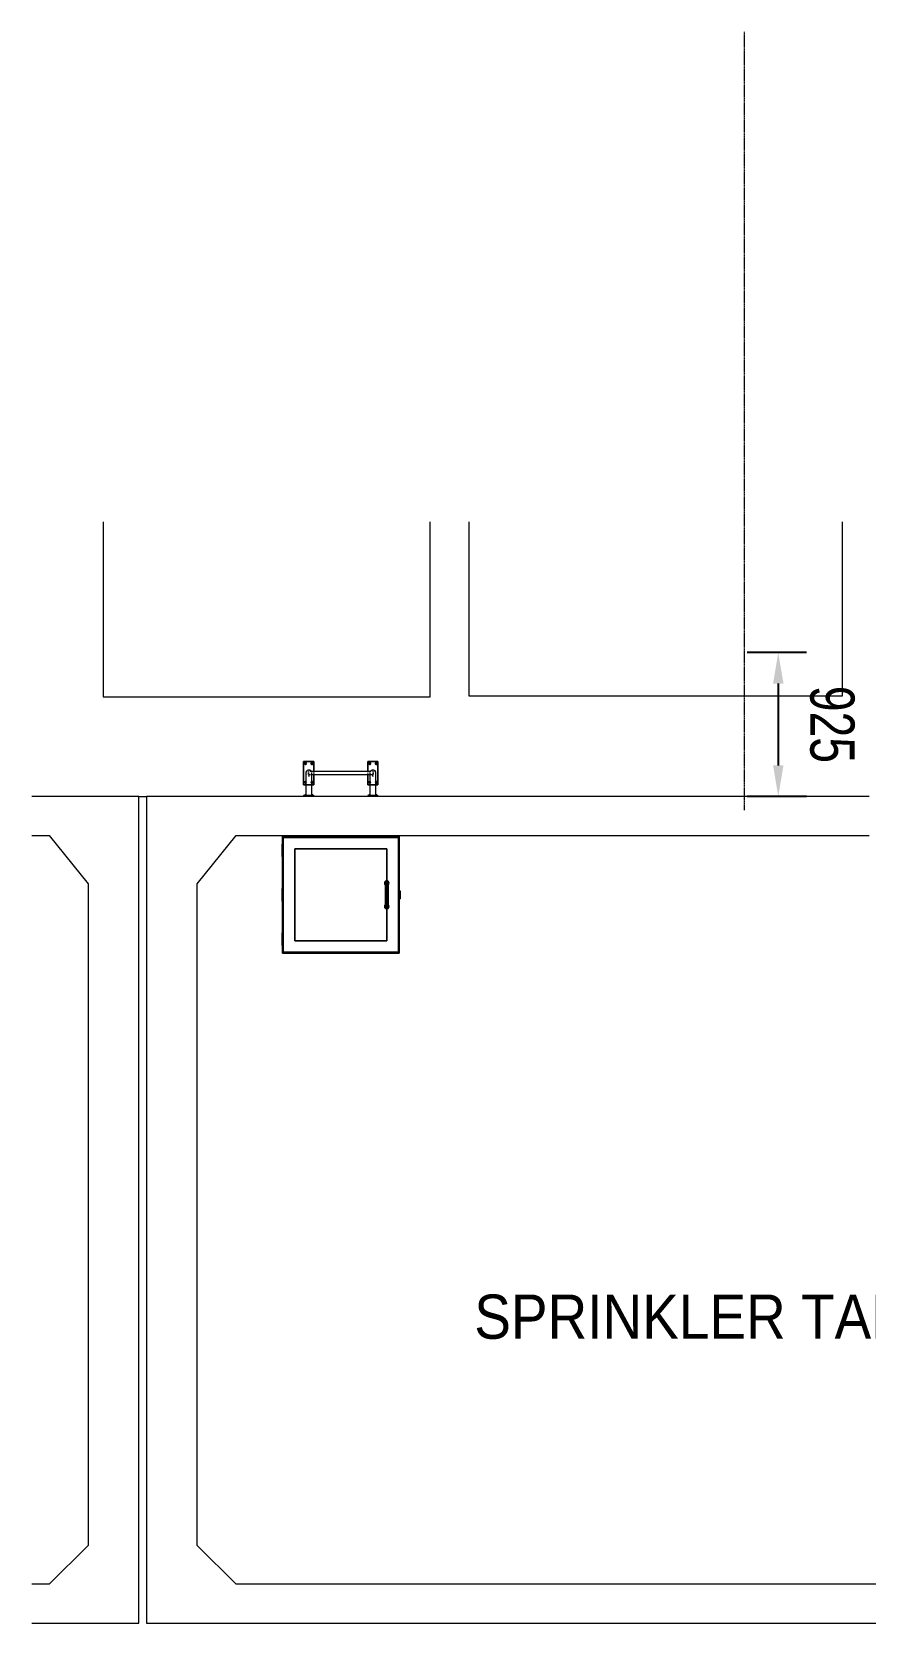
# Model space of a CAD drawing. Header units: millimetres. Extents: x 10569 to 232243, y -25347 to 80743.
# Drawn here: x 166115 to 171466, y 16147 to 26368 of the extents above; entities that cross this region are included whole.
import ezdxf

# ---------------------------------------------------------------- set-up
doc = ezdxf.new("R2010")
doc.units = ezdxf.units.MM
doc.linetypes.add('Grid Line__1_200_', pattern=[10.5, 6, -1.5, 1.5, -1.5])
for name, color, linetype, lineweight in [('A-ANNO-DIMS', 211, 'Continuous', 5), ('A-FLOR', 192, 'Continuous', 9), ('A-WALL', 113, 'Continuous', 20), ('G-ANNO-TEXT', 231, 'Continuous', 5), ('I-FURN', 30, 'Continuous', 20), ('S-GRID', 1, 'Continuous', 5)]:
    doc.layers.add(name, color=color, linetype=linetype, lineweight=lineweight)
doc.styles.add('Swis721 BT_6', font='swiss.ttf', dxfattribs={"width": 0.89, "height": 283.821263})
doc.styles.add('Swis721 BT_8', font='swiss.ttf', dxfattribs={"width": 0.75, "height": 283.821263})
doc.dimstyles.new('DLN_1_5mm_1', dxfattribs={"dimscale": 304.8, "dimtxt": 300, "dimasz": 0.656168, "dimexe": 0.656168, "dimexo": 0.0625, "dimgap": 0.656168, "dimtad": 1, "dimdec": 0, "dimzin": 0, "dimdsep": 46, "dimtxsty": 'Swis721 BT_8', "dimsah": 1, "dimcen": 0.09, "dimadec": 0, "dimazin": 0, "dimtfac": 1, "dimtdec": 4, "dimtix": 1, "dimtmove": 0, "dimatfit": 3, "dimfxl": 0.656168, "dimfxlon": 1, "dimtvp": 1, "dimtolj": 1, "dimtzin": 0, "dimarcsym": 2})

# ---------------------------------------------------------------- blocks, each defined once
blk = doc.blocks.new('Walls 1 - Walls 1-3032194-Copy _2_ of PART PLAN OF D_C_S _ CABLE LEAD-IN PLAN')
at = {"layer": 'A-WALL'}
for p, q in [((86789, 21457), (82149, 21457)), ((82149, 21457), (82149, 16147)), ((82149, 21457), (82149, 16147)), ((86789, 21457), (82149, 21457)), ((82474, 20897), (82724, 21207)), ((82724, 21207), (86789, 21207)), ((82474, 16647), (82474, 20897)), ((91464, 19682), (91464, 16647)), ((82724, 16397), (82474, 16647)), ((88964, 16649), (87714, 16649)), ((87714, 16649), (87714, 16397)), ((88964, 16397), (88964, 16649)), ((91464, 16647), (91214, 16397)), ((87714, 16397), (82724, 16397)), ((87964, 16147), (87964, 16399)), ((87964, 16399), (88714, 16399)), ((87989, 16147), (87989, 16374)), ((87989, 16374), (88689, 16374)), ((88689, 16374), (88689, 16147)), ((88714, 16399), (88714, 16147)), ((91214, 16397), (88964, 16397)), ((82149, 16147), (87989, 16147)), ((82149, 16147), (87964, 16147)), ((88689, 16147), (91539, 16147)), ((88714, 16147), (91539, 16147))]:
    blk.add_line(p, q, dxfattribs=at)
blk = doc.blocks.new('Walls 2 - Walls 2-3045088-Copy _2_ of PART PLAN OF D_C_S _ CABLE LEAD-IN PLAN')
at = {"layer": 'A-WALL'}
for p, q in [((82099, 21457), (81412, 21457)), ((82099, 21457), (81412, 21457)), ((82099, 16147), (82099, 21457)), ((82099, 16147), (82099, 21457)), ((81412, 21207), (81524, 21207)), ((81524, 21207), (81774, 20897)), ((81774, 20897), (81774, 16647)), ((81774, 16647), (81524, 16397)), ((81524, 16397), (81412, 16397)), ((81412, 16147), (82099, 16147)), ((81412, 16147), (82099, 16147))]:
    blk.add_line(p, q, dxfattribs=at)
blk = doc.blocks.new('DLN_ Water Tank Cat Ladder_Low - DLN_ Water Tank Cat Ladder_Low-15029793-Copy _2_ of PART PLAN OF D_C_S _ CABLE LEAD-IN PLAN')
at = {"layer": 'I-FURN'}
for p, q in [((-239, 225), (-239, 75)), ((-239, 75), (-239, 225)), ((-174, 225), (-239, 225)), ((-239, 225), (-174, 225)), ((-230, 215), (-233, 210)), ((-233, 210), (-230, 215)), ((-233, 210), (-230, 205)), ((-230, 205), (-233, 210)), ((-224, 215), (-230, 215)), ((-230, 215), (-224, 215)), ((-230, 205), (-224, 205)), ((-224, 205), (-230, 205)), ((-221, 210), (-224, 215)), ((-224, 215), (-221, 210)), ((-224, 205), (-221, 210)), ((-221, 210), (-224, 205)), ((-189, 215), (-192, 210)), ((-192, 210), (-189, 215)), ((-192, 210), (-189, 205)), ((-189, 205), (-192, 210)), ((-183, 215), (-189, 215)), ((-189, 215), (-183, 215)), ((-189, 205), (-183, 205)), ((-183, 205), (-189, 205)), ((-180, 210), (-183, 215)), ((-183, 215), (-180, 210)), ((-183, 205), (-180, 210)), ((-180, 210), (-183, 205)), ((-174, 160), (-174, 225)), ((-174, 225), (-174, 160)), ((173, 225), (173, 160)), ((238, 225), (173, 225)), ((173, 225), (238, 225)), ((173, 160), (173, 225)), ((183, 215), (180, 210)), ((180, 210), (183, 215)), ((180, 210), (183, 205)), ((183, 205), (180, 210)), ((189, 215), (183, 215)), ((183, 215), (189, 215)), ((183, 205), (189, 205)), ((189, 205), (183, 205)), ((192, 210), (189, 215)), ((189, 215), (192, 210)), ((189, 205), (192, 210)), ((192, 210), (189, 205)), ((224, 215), (221, 210)), ((221, 210), (224, 215)), ((221, 210), (224, 205)), ((224, 205), (221, 210)), ((230, 215), (224, 215)), ((224, 215), (230, 215)), ((224, 205), (230, 205)), ((230, 205), (224, 205)), ((233, 210), (230, 215)), ((230, 215), (233, 210)), ((230, 205), (233, 210)), ((233, 210), (230, 205)), ((238, 75), (238, 225)), ((238, 225), (238, 75)), ((-207, 159), (-207, 160)), ((-207, 160), (-207, 160)), ((-207, 160), (-207, 157)), ((-207, 160), (-207, 160)), ((-207, 157), (-207, 160)), ((-207, 160), (-207, 160)), ((-207, 160), (-207, 155)), ((-207, 157), (-207, 160)), ((-207, 160), (-207, 160)), ((-207, 160), (-207, 157)), ((-207, 160), (-207, 160)), ((-207, 157), (-207, 160)), ((-207, 160), (-207, 160)), ((-207, 160), (-207, 157)), ((-207, 160), (-207, 160)), ((-207, 157), (-207, 160)), ((-207, 160), (-207, 160)), ((-207, 160), (-207, 157)), ((-207, 160), (-207, 160)), ((-207, 157), (-207, 160)), ((-207, 160), (-207, 160)), ((-207, 160), (-207, 157)), ((-207, 160), (-207, 160)), ((-207, 157), (-207, 160)), ((-207, 160), (-207, 160)), ((-207, 160), (-207, 157)), ((-207, 160), (-207, 160)), ((-207, 157), (-207, 160)), ((-207, 160), (-207, 160)), ((-207, 160), (-207, 157)), ((-207, 160), (-207, 160)), ((-207, 157), (-207, 160)), ((-207, 160), (-207, 160)), ((-207, 160), (-207, 159)), ((-207, 160), (-207, 160)), ((-207, 157), (-207, 160)), ((-207, 160), (-207, 160)), ((-207, 160), (-207, 157)), ((-207, 160), (-207, 160)), ((-207, 157), (-207, 159)), ((-207, 159), (-207, 157)), ((-207, 153), (-207, 157)), ((-207, 157), (-207, 153)), ((-207, 153), (-207, 157)), ((-207, 155), (-207, 157)), ((-207, 157), (-207, 153)), ((-207, 155), (-207, 157)), ((-207, 157), (-207, 153)), ((-207, 153), (-207, 157)), ((-207, 157), (-207, 153)), ((-207, 153), (-207, 157)), ((-207, 157), (-207, 153)), ((-207, 153), (-207, 157)), ((-207, 157), (-207, 153)), ((-207, 155), (-207, 157)), ((-207, 157), (-207, 153)), ((-207, 155), (-207, 157)), ((-207, 157), (-207, 153)), ((-207, 153), (-207, 157)), ((-207, 157), (-207, 153)), ((-207, 155), (-207, 153)), ((-207, 153), (-207, 155)), ((-207, 153), (-207, 155)), ((-207, 153), (-207, 155)), ((-207, 153), (-207, 155)), ((-207, 145), (-207, 150)), ((-207, 150), (-207, 143)), ((-207, 147), (-207, 150)), ((-207, 150), (-207, 147)), ((-207, 145), (-207, 150)), ((-207, 150), (-207, 143)), ((-207, 145), (-207, 150)), ((-207, 150), (-207, 143)), ((-207, 143), (-207, 150)), ((-207, 150), (-207, 147)), ((-207, 147), (-207, 150)), ((-207, 150), (-207, 143)), ((-207, 143), (-207, 150)), ((-207, 150), (-207, 143)), ((-207, 147), (-207, 150)), ((-207, 150), (-207, 143)), ((-207, 147), (-207, 150)), ((-207, 150), (-207, 143)), ((-207, 143), (-207, 150)), ((-207, 150), (-207, 143)), ((-207, 145), (-207, 147)), ((-207, 147), (-207, 143)), ((-207, 147), (-207, 143)), ((-207, 143), (-207, 147)), ((-207, 143), (-207, 147)), ((-207, 143), (-207, 147)), ((-207, 143), (-207, 145)), ((-207, 143), (-207, 145)), ((-207, 143), (-207, 145)), ((-207, 143), (-207, 145)), ((-207, 141), (-207, 143)), ((-207, 143), (-207, 140)), ((-207, 140), (-207, 143)), ((-207, 143), (-207, 140)), ((-207, 140), (-207, 143)), ((-207, 143), (-207, 140)), ((-207, 141), (-207, 143)), ((-207, 143), (-207, 140)), ((-207, 140), (-207, 143)), ((-207, 143), (-207, 140)), ((-207, 140), (-207, 143)), ((-207, 143), (-207, 140)), ((-207, 140), (-207, 143)), ((-207, 143), (-207, 140)), ((-207, 140), (-207, 143)), ((-207, 143), (-207, 140)), ((-207, 140), (-207, 143)), ((-207, 143), (-207, 140)), ((-207, 140), (-207, 143)), ((-207, 143), (-207, 141)), ((-207, 140), (-207, 141)), ((-207, 140), (-207, 141)), ((-207, 141), (-207, 140)), ((-207, 140), (-207, 140)), ((-207, 140), (-207, 140)), ((-207, 140), (-207, 140)), ((-207, 140), (-207, 140)), ((-207, 140), (-207, 140)), ((-207, 140), (-207, 140)), ((-203, 160), (-206, 160)), ((-203, 160), (-206, 160)), ((-203, 160), (-206, 160)), ((-203, 160), (-206, 160)), ((-203, 160), (-206, 160)), ((-203, 160), (-206, 160)), ((-203, 160), (-206, 160)), ((-203, 160), (-206, 160)), ((-203, 160), (-206, 160)), ((-203, 160), (-206, 160)), ((-206, 140), (-203, 140)), ((-206, 140), (-203, 140)), ((-206, 140), (-203, 140)), ((-206, 140), (-203, 140)), ((-206, 140), (-203, 140)), ((-206, 140), (-203, 140)), ((-206, 140), (-203, 140)), ((-206, 140), (-203, 140)), ((-206, 140), (-203, 140)), ((-206, 140), (-203, 140)), ((-203, 140), (-200, 140)), ((-203, 140), (-200, 140)), ((-203, 140), (-200, 140)), ((-203, 140), (-200, 140)), ((-203, 140), (-200, 140)), ((-203, 140), (-200, 140)), ((-203, 140), (-200, 140)), ((-203, 140), (-200, 140)), ((-203, 140), (-200, 140)), ((-203, 140), (-200, 140)), ((-193, 160), (-198, 160)), ((-193, 160), (-198, 160)), ((-193, 160), (-198, 160)), ((-193, 160), (-198, 160)), ((-193, 160), (-198, 160)), ((-193, 160), (-198, 160)), ((-193, 160), (-198, 160)), ((-193, 160), (-198, 160)), ((-193, 160), (-198, 160)), ((-193, 160), (-198, 160)), ((-198, 140), (-195, 140)), ((-198, 140), (-195, 140)), ((-198, 140), (-195, 140)), ((-198, 140), (-195, 140)), ((-198, 140), (-195, 140)), ((-198, 140), (-195, 140)), ((-198, 140), (-195, 140)), ((-198, 140), (-195, 140)), ((-198, 140), (-195, 140)), ((-198, 140), (-195, 140)), ((193, 160), (-193, 160)), ((193, 160), (-193, 160)), ((193, 160), (-193, 160)), ((193, 160), (-193, 160)), ((193, 160), (-193, 160)), ((193, 160), (-193, 160)), ((193, 160), (-193, 160)), ((193, 160), (-193, 160)), ((193, 160), (-193, 160)), ((193, 160), (-193, 160)), ((-188, 140), (188, 140)), ((-188, 140), (188, 140)), ((-188, 140), (188, 140)), ((-188, 140), (188, 140)), ((-188, 140), (188, 140)), ((-188, 140), (188, 140)), ((-188, 140), (188, 140)), ((-188, 140), (188, 140)), ((-188, 140), (188, 140)), ((-188, 140), (188, 140)), ((-174, 150), (-174, 153)), ((-174, 153), (-174, 150)), ((-174, 148), (-174, 150)), ((-174, 150), (-174, 148)), ((-174, 75), (-174, 140)), ((-174, 140), (-174, 75)), ((173, 140), (173, 75)), ((173, 75), (173, 140)), ((173, 152), (173, 150)), ((173, 150), (173, 152)), ((173, 150), (173, 147)), ((173, 147), (173, 150)), ((192, 140), (195, 140)), ((192, 140), (195, 140)), ((192, 140), (195, 140)), ((192, 140), (195, 140)), ((192, 140), (195, 140)), ((192, 140), (195, 140)), ((192, 140), (195, 140)), ((192, 140), (195, 140)), ((192, 140), (195, 140)), ((192, 140), (195, 140)), ((197, 140), (199, 140)), ((197, 140), (199, 140)), ((197, 140), (199, 140)), ((197, 140), (199, 140)), ((197, 140), (199, 140)), ((197, 140), (199, 140)), ((197, 140), (199, 140)), ((197, 140), (199, 140)), ((197, 140), (199, 140)), ((197, 140), (199, 140)), ((200, 140), (206, 140)), ((200, 140), (206, 140)), ((200, 140), (206, 140)), ((200, 140), (206, 140)), ((200, 140), (206, 140)), ((200, 140), (206, 140)), ((200, 140), (206, 140)), ((200, 140), (206, 140)), ((200, 140), (206, 140)), ((200, 140), (206, 140)), ((206, 160), (203, 160)), ((206, 160), (203, 160)), ((206, 160), (203, 160)), ((206, 160), (203, 160)), ((206, 160), (203, 160)), ((206, 160), (203, 160)), ((206, 160), (203, 160)), ((206, 160), (203, 160)), ((206, 160), (203, 160)), ((206, 160), (203, 160)), ((207, 157), (207, 160)), ((207, 160), (207, 160)), ((207, 160), (207, 159)), ((207, 160), (207, 160)), ((207, 157), (207, 160)), ((207, 160), (207, 160)), ((207, 160), (207, 157)), ((207, 160), (207, 160)), ((207, 159), (207, 160)), ((207, 160), (207, 160)), ((207, 160), (207, 157)), ((207, 160), (207, 160)), ((207, 157), (207, 160)), ((207, 160), (207, 160)), ((207, 160), (207, 157)), ((207, 160), (207, 160)), ((207, 157), (207, 160)), ((207, 160), (207, 160)), ((207, 160), (207, 157)), ((207, 160), (207, 160)), ((207, 157), (207, 160)), ((207, 160), (207, 160)), ((207, 160), (207, 157)), ((207, 160), (207, 160)), ((207, 159), (207, 160)), ((207, 160), (207, 160)), ((207, 160), (207, 157)), ((207, 160), (207, 160)), ((207, 159), (207, 160)), ((207, 160), (207, 160)), ((207, 160), (207, 157)), ((207, 160), (207, 160)), ((207, 159), (207, 160)), ((207, 160), (207, 160)), ((207, 160), (207, 157)), ((207, 160), (207, 160)), ((207, 159), (207, 160)), ((207, 160), (207, 160)), ((207, 160), (207, 153)), ((207, 160), (207, 160)), ((207, 159), (207, 157)), ((207, 157), (207, 159)), ((207, 157), (207, 159)), ((207, 157), (207, 159)), ((207, 157), (207, 159)), ((207, 157), (207, 159)), ((207, 153), (207, 157)), ((207, 157), (207, 153)), ((207, 153), (207, 157)), ((207, 157), (207, 153)), ((207, 153), (207, 157)), ((207, 157), (207, 155)), ((207, 153), (207, 157)), ((207, 157), (207, 153)), ((207, 155), (207, 157)), ((207, 157), (207, 155)), ((207, 153), (207, 157)), ((207, 157), (207, 153)), ((207, 153), (207, 157)), ((207, 157), (207, 153)), ((207, 153), (207, 157)), ((207, 157), (207, 153)), ((207, 153), (207, 157)), ((207, 157), (207, 153)), ((207, 155), (207, 157)), ((207, 155), (207, 153)), ((207, 153), (207, 155)), ((207, 155), (207, 153)), ((207, 153), (207, 155)), ((207, 143), (207, 150)), ((207, 150), (207, 143)), ((207, 143), (207, 150)), ((207, 150), (207, 147)), ((207, 143), (207, 150)), ((207, 150), (207, 147)), ((207, 147), (207, 150)), ((207, 150), (207, 145)), ((207, 143), (207, 150)), ((207, 150), (207, 145)), ((207, 147), (207, 150)), ((207, 150), (207, 143)), ((207, 143), (207, 150)), ((207, 150), (207, 147)), ((207, 147), (207, 150)), ((207, 150), (207, 145)), ((207, 147), (207, 150)), ((207, 150), (207, 145)), ((207, 143), (207, 150)), ((207, 150), (207, 143)), ((207, 147), (207, 143)), ((207, 147), (207, 143)), ((207, 143), (207, 147)), ((207, 143), (207, 147)), ((207, 147), (207, 145)), ((207, 145), (207, 147)), ((207, 145), (207, 147)), ((207, 145), (207, 143)), ((207, 145), (207, 143)), ((207, 145), (207, 143)), ((207, 143), (207, 145)), ((207, 145), (207, 143)), ((207, 143), (207, 145)), ((207, 145), (207, 143)), ((207, 140), (207, 143)), ((207, 143), (207, 141)), ((207, 140), (207, 143)), ((207, 143), (207, 140)), ((207, 140), (207, 143)), ((207, 143), (207, 140)), ((207, 141), (207, 143)), ((207, 143), (207, 140)), ((207, 140), (207, 143)), ((207, 143), (207, 141)), ((207, 140), (207, 143)), ((207, 143), (207, 141)), ((207, 141), (207, 143)), ((207, 143), (207, 140)), ((207, 141), (207, 143)), ((207, 143), (207, 140)), ((207, 140), (207, 143)), ((207, 143), (207, 140)), ((207, 140), (207, 143)), ((207, 143), (207, 140)), ((207, 141), (207, 140)), ((207, 140), (207, 141)), ((207, 141), (207, 140)), ((207, 141), (207, 140)), ((207, 140), (207, 141)), ((207, 140), (207, 141)), ((207, 140), (207, 140)), ((207, 140), (207, 140)), ((207, 140), (207, 140)), ((207, 140), (207, 140)), ((207, 140), (207, 140)), ((207, 140), (207, 140)), ((207, 140), (207, 140)), ((-239, 75), (-225, 75)), ((-225, 75), (-239, 75)), ((-229, 6), (-239, 6)), ((-239, 6), (-174, 6)), ((-239, 6), (-239, 0)), ((-239, 6), (-239, 0)), ((-174, 0), (-239, 0)), ((-230, 95), (-233, 90)), ((-233, 90), (-230, 95)), ((-233, 90), (-230, 85)), ((-230, 85), (-233, 90)), ((-229, 10), (-232, 10)), ((-232, 10), (-229, 10)), ((-229, 10), (-232, 10)), ((-232, 10), (-229, 10)), ((-232, 6), (-232, 10)), ((-232, 6), (-232, 10)), ((-229, 6), (-232, 6)), ((-232, 6), (-229, 6)), ((-229, 6), (-232, 6)), ((-232, 6), (-229, 6)), ((-225, 95), (-230, 95)), ((-230, 95), (-225, 95)), ((-230, 85), (-225, 85)), ((-225, 85), (-230, 85)), ((-225, 10), (-229, 10)), ((-229, 10), (-225, 10)), ((-223, 10), (-229, 10)), ((-229, 10), (-223, 10)), ((-229, 6), (-229, 10)), ((-229, 6), (-229, 10)), ((-229, 6), (-229, 10)), ((-229, 6), (-229, 10)), ((-225, 6), (-229, 6)), ((-229, 6), (-225, 6)), ((-223, 6), (-229, 6)), ((-229, 6), (-223, 6)), ((-225, 6), (-229, 6)), ((-225, 75), (-225, 10)), ((-225, 10), (-225, 0)), ((-225, 6), (-222, 6)), ((-224, 6), (-225, 6)), ((-222, 6), (-224, 6)), ((-221, 91), (-223, 94)), ((-223, 94), (-221, 91)), ((-223, 87), (-221, 89)), ((-221, 89), (-223, 87)), ((-223, 10), (-221, 10)), ((-221, 10), (-223, 10)), ((-223, 10), (-223, 6)), ((-223, 6), (-223, 10)), ((-223, 10), (-223, 6)), ((-223, 6), (-223, 10)), ((-223, 6), (-221, 6)), ((-221, 6), (-223, 6)), ((-222, 75), (-203, 75)), ((-203, 75), (-222, 75)), ((-222, 6), (-219, 6)), ((-190, 6), (-222, 6)), ((-219, 6), (-222, 6)), ((-221, 6), (-221, 10)), ((-221, 6), (-221, 10)), ((-219, 6), (-215, 6)), ((-215, 6), (-219, 6)), ((-215, 6), (-211, 6)), ((-211, 6), (-215, 6)), ((-211, 6), (-206, 6)), ((-206, 6), (-211, 6)), ((-206, 6), (-201, 6)), ((-201, 6), (-206, 6)), ((-201, 75), (-190, 75)), ((-190, 75), (-201, 75)), ((-201, 6), (-196, 6)), ((-196, 6), (-201, 6)), ((-196, 6), (-193, 6)), ((-193, 6), (-196, 6)), ((-192, 90), (-189, 85)), ((-189, 85), (-192, 90)), ((-192, 6), (-190, 6)), ((-190, 6), (-192, 6)), ((-189, 95), (-191, 92)), ((-191, 92), (-189, 95)), ((-189, 10), (-191, 10)), ((-191, 10), (-189, 10)), ((-191, 6), (-191, 10)), ((-191, 6), (-191, 10)), ((-189, 6), (-191, 6)), ((-191, 6), (-189, 6)), ((-190, 6), (-187, 6)), ((-187, 6), (-190, 6)), ((-189, 10), (-183, 10)), ((-183, 10), (-189, 10)), ((-189, 10), (-189, 6)), ((-189, 6), (-189, 10)), ((-189, 10), (-189, 6)), ((-189, 6), (-189, 10)), ((-189, 6), (-183, 6)), ((-183, 6), (-189, 6)), ((-183, 95), (-187, 95)), ((-187, 95), (-183, 95)), ((-187, 85), (-183, 85)), ((-183, 85), (-187, 85)), ((-187, 75), (-174, 75)), ((-174, 75), (-187, 75)), ((-187, 10), (-187, 75)), ((-187, 10), (-183, 10)), ((-183, 10), (-187, 10)), ((-187, 0), (-187, 10)), ((-187, 6), (-183, 6)), ((-183, 6), (-187, 6)), ((-183, 6), (-187, 6)), ((-180, 90), (-183, 95)), ((-183, 95), (-180, 90)), ((-183, 85), (-180, 90)), ((-180, 90), (-183, 85)), ((-183, 10), (-180, 10)), ((-180, 10), (-183, 10)), ((-183, 10), (-180, 10)), ((-180, 10), (-183, 10)), ((-183, 6), (-183, 10)), ((-183, 6), (-183, 10)), ((-183, 6), (-183, 10)), ((-183, 6), (-183, 10)), ((-183, 6), (-180, 6)), ((-180, 6), (-183, 6)), ((-183, 6), (-180, 6)), ((-180, 6), (-183, 6)), ((-174, 6), (-183, 6)), ((-180, 6), (-180, 10)), ((-180, 6), (-180, 10)), ((-174, 0), (-174, 6)), ((-174, 6), (-174, 0)), ((173, 75), (187, 75)), ((187, 75), (173, 75)), ((183, 6), (173, 6)), ((173, 6), (238, 6)), ((173, 6), (173, 0)), ((173, 6), (173, 0)), ((238, 0), (173, 0)), ((183, 95), (180, 90)), ((180, 90), (183, 95)), ((180, 90), (183, 85)), ((183, 85), (180, 90)), ((183, 10), (180, 10)), ((180, 10), (183, 10)), ((183, 10), (180, 10)), ((180, 10), (183, 10)), ((180, 10), (180, 6)), ((180, 10), (180, 6)), ((183, 6), (180, 6)), ((180, 6), (183, 6)), ((183, 6), (180, 6)), ((180, 6), (183, 6)), ((187, 95), (183, 95)), ((183, 95), (187, 95)), ((183, 85), (187, 85)), ((187, 85), (183, 85)), ((187, 10), (183, 10)), ((183, 10), (187, 10)), ((189, 10), (183, 10)), ((183, 10), (189, 10)), ((183, 10), (183, 6)), ((183, 10), (183, 6)), ((183, 10), (183, 6)), ((183, 10), (183, 6)), ((187, 6), (183, 6)), ((183, 6), (187, 6)), ((189, 6), (183, 6)), ((183, 6), (189, 6)), ((187, 6), (183, 6)), ((187, 75), (187, 10)), ((187, 10), (187, 0)), ((187, 6), (190, 6)), ((190, 6), (187, 6)), ((191, 92), (189, 95)), ((189, 95), (191, 92)), ((189, 85), (192, 90)), ((192, 90), (189, 85)), ((189, 10), (191, 10)), ((191, 10), (189, 10)), ((189, 10), (189, 6)), ((189, 6), (189, 10)), ((189, 10), (189, 6)), ((189, 6), (189, 10)), ((189, 6), (191, 6)), ((191, 6), (189, 6)), ((190, 75), (222, 75)), ((222, 75), (190, 75)), ((190, 6), (193, 6)), ((222, 6), (190, 6)), ((193, 6), (190, 6)), ((191, 10), (191, 6)), ((191, 10), (191, 6)), ((193, 6), (197, 6)), ((197, 6), (193, 6)), ((197, 6), (201, 6)), ((201, 6), (197, 6)), ((201, 6), (206, 6)), ((206, 6), (201, 6)), ((206, 6), (211, 6)), ((211, 6), (206, 6)), ((211, 6), (216, 6)), ((216, 6), (211, 6)), ((216, 6), (219, 6)), ((219, 6), (216, 6)), ((220, 6), (222, 6)), ((222, 6), (220, 6)), ((223, 94), (221, 91)), ((221, 91), (223, 94)), ((221, 89), (223, 87)), ((223, 87), (221, 89)), ((223, 10), (221, 10)), ((221, 10), (223, 10)), ((221, 10), (221, 6)), ((221, 10), (221, 6)), ((223, 6), (221, 6)), ((221, 6), (223, 6)), ((222, 6), (224, 6)), ((225, 6), (222, 6)), ((223, 10), (229, 10)), ((229, 10), (223, 10)), ((223, 10), (223, 6)), ((223, 6), (223, 10)), ((223, 10), (223, 6)), ((223, 6), (223, 10)), ((223, 6), (229, 6)), ((229, 6), (223, 6)), ((224, 6), (225, 6)), ((230, 95), (225, 95)), ((225, 95), (230, 95)), ((225, 85), (230, 85)), ((230, 85), (225, 85)), ((225, 10), (225, 75)), ((225, 0), (225, 10)), ((227, 75), (238, 75)), ((238, 75), (227, 75)), ((227, 10), (229, 10)), ((229, 10), (227, 10)), ((227, 6), (229, 6)), ((229, 6), (227, 6)), ((229, 10), (232, 10)), ((232, 10), (229, 10)), ((229, 10), (232, 10)), ((232, 10), (229, 10)), ((229, 10), (229, 6)), ((229, 10), (229, 6)), ((229, 10), (229, 6)), ((229, 10), (229, 6)), ((229, 6), (232, 6)), ((232, 6), (229, 6)), ((229, 6), (232, 6)), ((232, 6), (229, 6)), ((238, 6), (229, 6)), ((233, 90), (230, 95)), ((230, 95), (233, 90)), ((230, 85), (233, 90)), ((233, 90), (230, 85)), ((232, 10), (232, 6)), ((232, 10), (232, 6)), ((238, 0), (238, 6)), ((238, 6), (238, 0)), ((-380, -307), (-380, -387)), ((-379, -307), (-380, -307)), ((-380, -307), (-370, -307)), ((-375, -307), (-379, -307)), ((-375, -307), (-375, -257)), ((-375, -257), (-375, -307)), ((-375, -257), (375, -257)), ((-375, -257), (375, -257)), ((-375, -307), (-375, -257)), ((375, -257), (-375, -257)), ((-375, -257), (-375, -307)), ((375, -257), (-375, -257)), ((-375, -387), (-375, -307)), ((-375, -307), (-375, -387)), ((-375, -387), (-375, -307)), ((-375, -307), (-375, -387)), ((-375, -387), (-375, -307)), ((-375, -307), (-375, -387)), ((-370, -387), (-370, -307)), ((-370, -307), (-370, -387)), ((-368, -1000), (-368, -263)), ((-368, -263), (368, -263)), ((-368, -1000), (-368, -263)), ((368, -263), (-368, -263)), ((368, -263), (368, -1000)), ((368, -263), (368, -1000)), ((375, -257), (375, -607)), ((375, -607), (375, -257)), ((375, -257), (375, -607)), ((375, -607), (375, -257)), ((-380, -387), (-375, -387)), ((-370, -387), (-380, -387)), ((-375, -592), (-375, -387)), ((-375, -387), (-375, -592)), ((-375, -592), (-375, -387)), ((-375, -387), (-375, -592)), ((-295, -337), (-295, -927)), ((295, -337), (-295, -337)), ((-295, -337), (-295, -927)), ((295, -337), (-295, -337)), ((-295, -927), (-295, -337)), ((-295, -337), (295, -337)), ((-295, -337), (-295, -927)), ((295, -337), (-295, -337)), ((295, -543), (295, -337)), ((295, -543), (295, -337)), ((295, -337), (295, -543)), ((295, -543), (295, -337)), ((-380, -592), (-380, -672)), ((-379, -592), (-380, -592)), ((-380, -592), (-370, -592)), ((-375, -592), (-379, -592)), ((-375, -672), (-375, -592)), ((-375, -592), (-375, -672)), ((-375, -672), (-375, -592)), ((-375, -592), (-375, -672)), ((-375, -672), (-375, -592)), ((-375, -592), (-375, -672)), ((-370, -672), (-370, -592)), ((-370, -592), (-370, -672)), ((285, -577), (285, -687)), ((295, -546), (295, -543)), ((295, -546), (295, -543)), ((295, -543), (295, -546)), ((295, -546), (295, -543)), ((295, -551), (295, -547)), ((295, -551), (295, -547)), ((295, -547), (295, -551)), ((295, -551), (295, -547)), ((295, -559), (295, -553)), ((295, -559), (295, -553)), ((295, -553), (295, -559)), ((295, -559), (295, -553)), ((295, -562), (295, -559)), ((295, -562), (295, -559)), ((295, -559), (295, -562)), ((295, -562), (295, -559)), ((295, -568), (295, -562)), ((295, -568), (295, -562)), ((295, -562), (295, -568)), ((295, -568), (295, -562)), ((295, -577), (295, -572)), ((295, -577), (295, -572)), ((295, -572), (295, -577)), ((295, -577), (295, -572)), ((295, -687), (295, -577)), ((295, -687), (295, -577)), ((295, -577), (295, -687)), ((295, -687), (295, -577)), ((305, -687), (305, -577)), ((370, -657), (370, -607)), ((370, -607), (370, -657)), ((370, -607), (375, -607)), ((370, -607), (375, -607)), ((375, -657), (375, -607)), ((375, -607), (375, -657)), ((375, -657), (375, -607)), ((375, -607), (375, -657)), ((375, -607), (380, -607)), ((375, -607), (380, -607)), ((375, -607), (375, -657)), ((375, -657), (375, -607)), ((375, -607), (375, -657)), ((375, -657), (375, -607)), ((380, -657), (380, -607)), ((380, -607), (380, -657)), ((-380, -672), (-375, -672)), ((-370, -672), (-380, -672)), ((-375, -877), (-375, -672)), ((-375, -672), (-375, -877)), ((-375, -877), (-375, -672)), ((-375, -672), (-375, -877)), ((295, -691), (295, -687)), ((295, -691), (295, -687)), ((295, -687), (295, -691)), ((295, -691), (295, -687)), ((295, -704), (295, -692)), ((295, -704), (295, -692)), ((295, -692), (295, -704)), ((295, -704), (295, -692)), ((295, -710), (295, -707)), ((295, -710), (295, -707)), ((295, -707), (295, -710)), ((295, -710), (295, -707)), ((295, -713), (295, -710)), ((295, -713), (295, -710)), ((295, -710), (295, -713)), ((295, -713), (295, -710)), ((295, -721), (295, -713)), ((295, -721), (295, -713)), ((295, -713), (295, -721)), ((295, -721), (295, -713)), ((370, -627), (370, -632)), ((370, -627), (370, -627)), ((370, -627), (370, -627)), ((370, -628), (370, -627)), ((370, -629), (370, -628)), ((370, -630), (370, -629)), ((370, -632), (370, -630)), ((370, -632), (370, -633)), ((370, -633), (370, -632)), ((370, -633), (370, -636)), ((370, -635), (370, -633)), ((370, -636), (370, -635)), ((370, -636), (370, -637)), ((370, -637), (370, -636)), ((375, -657), (370, -657)), ((370, -657), (375, -657)), ((375, -627), (375, -633)), ((375, -637), (375, -627)), ((375, -627), (375, -637)), ((375, -637), (375, -627)), ((375, -633), (375, -634)), ((375, -634), (375, -637)), ((380, -657), (375, -657)), ((375, -657), (380, -657)), ((375, -657), (375, -1007)), ((375, -1007), (375, -657)), ((375, -657), (375, -1007)), ((375, -1007), (375, -657)), ((380, -627), (380, -628)), ((380, -627), (380, -627)), ((380, -627), (380, -627)), ((380, -635), (380, -627)), ((380, -628), (380, -630)), ((380, -630), (380, -632)), ((380, -632), (380, -633)), ((380, -633), (380, -634)), ((380, -634), (380, -635)), ((380, -635), (380, -636)), ((380, -636), (380, -635)), ((380, -636), (380, -637)), ((380, -637), (380, -636)), ((295, -927), (295, -722)), ((295, -927), (295, -722)), ((295, -722), (295, -927)), ((295, -927), (295, -722)), ((-380, -877), (-380, -957)), ((-375, -877), (-380, -877)), ((-380, -877), (-370, -877)), ((-375, -957), (-375, -877)), ((-375, -877), (-375, -957)), ((-375, -957), (-375, -877)), ((-375, -877), (-375, -957)), ((-375, -957), (-375, -877)), ((-375, -877), (-375, -957)), ((-370, -957), (-370, -877)), ((-370, -877), (-370, -957)), ((-380, -957), (-379, -957)), ((-370, -957), (-380, -957)), ((-379, -957), (-377, -957)), ((-377, -957), (-376, -957)), ((-376, -957), (-375, -957)), ((-375, -1007), (-375, -957)), ((-375, -957), (-375, -1007)), ((-375, -1007), (-375, -957)), ((-375, -957), (-375, -1007)), ((375, -1007), (-375, -1007)), ((-375, -1007), (375, -1007)), ((375, -1007), (-375, -1007)), ((-375, -1007), (375, -1007)), ((368, -1000), (-368, -1000)), ((368, -1000), (-368, -1000)), ((-295, -927), (295, -927)), ((-295, -927), (295, -927)), ((295, -927), (-295, -927)), ((-295, -927), (295, -927))]:
    blk.add_line(p, q, dxfattribs=at)
at = {"layer": 'I-FURN', "flags": 128}
for points in [[(-225, 150), (-225, 144), (-225, 126), (-225, 100), (-225, 75)], [(-187, 75), (-187, 105), (-187, 130), (-187, 146), (-187, 150)], [(187, 150), (187, 144), (187, 126), (187, 100), (187, 75)], [(225, 75), (225, 105), (225, 130), (225, 146), (225, 150)], [(285, -557), (285, -563), (285, -577)], [(305, -577), (305, -562), (305, -557)], [(285, -687), (285, -701), (285, -707)], [(305, -707), (305, -700), (305, -687)]]:
    blk.add_lwpolyline(points, dxfattribs=at)
at = {"layer": 'I-FURN'}
for centre, radius, start, end in [((-206, 150), 19, 30.4516, 180), ((-206, 150), 19, 30.4516, 180), ((-206, 150), 19, 90, 208.4537), ((-206, 150), 19, 180, 208.4537), ((-206, 150), 19, 180, 208.4537), ((-206, 150), 19, 257.8469, 268.3857), ((-206, 150), 19, 257.8469, 268.3857), ((-206, 150), 19, 257.8469, 268.3857), ((-206, 150), 19, 30.4516, 90), ((-206, 150), 19, 271.5036, 279.4206), ((-206, 150), 19, 271.5036, 279.4206), ((-206, 150), 19, 271.5036, 279.4206), ((-206, 150), 19, 279.4206, 285), ((-206, 150), 19, 279.4206, 285), ((-206, 150), 19, 279.4206, 285), ((-206, 150), 19, 340.6636, 345), ((-206, 150), 19, 340.6636, 345), ((-206, 150), 19, 340.6636, 345), ((-206, 150), 19, 0.3724, 7.8947), ((-206, 150), 19, 0.3724, 7.8947), ((-206, 150), 19, 0.3724, 7.8947), ((-206, 150), 19, 352.4718, 0), ((-206, 150), 19, 352.4718, 360), ((-206, 150), 19, 352.4718, 0), ((206, 150), 19, 172.4718, 180), ((206, 150), 19, 172.4718, 180), ((206, 150), 19, 172.4718, 180), ((206, 150), 19, 180.3724, 187.8947), ((206, 150), 19, 180.3724, 187.8947), ((206, 150), 19, 180.3724, 187.8947), ((206, 150), 19, 195, 199.3364), ((206, 150), 19, 195, 199.3364), ((206, 150), 19, 195, 199.3364), ((206, 150), 19, 0, 149.3929), ((206, 150), 19, 120.4655, 149.3929), ((206, 150), 19, 120.4655, 149.3929), ((206, 150), 19, 0, 120), ((206, 150), 19, 90, 120), ((206, 150), 19, 120, 120.4655), ((206, 150), 19, 120, 120.4655), ((206, 150), 19, 257.8469, 268.3857), ((206, 150), 19, 257.8469, 268.3857), ((206, 150), 19, 257.8469, 268.3857), ((206, 150), 19, 340.6636, 90), ((206, 150), 19, 271.5036, 282.1433), ((206, 150), 19, 271.5036, 282.1433), ((206, 150), 19, 271.5036, 282.1433), ((206, 150), 19, 340.6636, 0), ((206, 150), 19, 340.6636, 360), ((295, -557), 15, 0, 180), ((295, -557), 15, 60, 180), ((295, -557), 15, 180, 225), ((295, -557), 15, 180, 225), ((295, -557), 10, 90, 165), ((295, -557), 10, 165, 180), ((295, -557), 10, 180, 210), ((295, -557), 10, 210, 225), ((295, -557), 15, 240, 255), ((295, -557), 15, 240, 255), ((295, -557), 10, 225, 240), ((295, -557), 10, 255, 270), ((295, -557), 15, 257.8776, 282.1224), ((295, -557), 15, 257.8776, 270), ((295, -557), 10, 15, 90), ((295, -557), 10, 270, 285), ((295, -557), 15, 270, 282.1224), ((295, -557), 15, 285, 300), ((295, -557), 15, 285, 300), ((295, -557), 10, 300, 315), ((295, -557), 15, 45, 60), ((295, -557), 10, 315, 330), ((295, -557), 10, 0, 15), ((295, -557), 10, 345, 0), ((295, -557), 15, 0, 45), ((295, -557), 15, 315, 360), ((295, -557), 15, 315, 0), ((295, -707), 15, 135, 180), ((295, -707), 15, 135, 180), ((295, -707), 15, 180, 360), ((295, -707), 15, 180, 195), ((295, -707), 15, 195, 240), ((295, -707), 10, 150, 180), ((295, -707), 10, 180, 195), ((295, -707), 10, 195, 270), ((295, -707), 10, 135, 150), ((295, -707), 15, 105, 120), ((295, -707), 15, 105, 120), ((295, -707), 10, 120, 135), ((295, -707), 15, 244.2359, 0), ((295, -707), 15, 77.8776, 102.1224), ((295, -707), 15, 77.8776, 102.1224), ((295, -707), 10, 90, 105), ((295, -707), 10, 75, 90), ((295, -707), 10, 270, 345), ((295, -707), 15, 60, 75), ((295, -707), 15, 60, 75), ((295, -707), 10, 30, 60), ((295, -707), 10, 15, 30), ((295, -707), 10, 345, 0), ((295, -707), 15, 360, 45), ((295, -707), 15, 0, 45), ((295, -707), 15, 240, 244.2359)]:
    blk.add_arc(centre, radius, start, end, dxfattribs=at)
blk = doc.blocks.new('DIMBLOCK263-Copy _2_ of PART PLAN OF D_C_S _ CABLE LEAD-IN PLAN')
at = {"layer": 'A-ANNO-DIMS', "color": 0, "lineweight": -2, "transparency": 16777216}
for p, q in [((171089, 22382), (170708, 22382)), ((170908, 22182), (170908, 21657)), ((171089, 21457), (170708, 21457))]:
    blk.add_line(p, q, dxfattribs=at)
at = {"layer": 'A-ANNO-DIMS', "color": 0, "transparency": 16777216}
for points in [[(170875, 22182), (170942, 22182), (170908, 22382)], [(170875, 21657), (170942, 21657), (170908, 21457)]]:
    blk.add_solid(points, dxfattribs=at)
at = {"layer": 'Defpoints', "color": 0, "transparency": 16777216}
for p in [(171108, 22382), (170908, 21457), (171108, 21457)]:
    blk.add_point(p, dxfattribs=at)
at = {"layer": 'A-ANNO-DIMS', "color": 0, "transparency": 16777216, "insert": (171254, 21920), "char_height": 283.8, "width": 565.71, "attachment_point": 5, "rotation": 270, "style": 'Swis721 BT_8'}
blk.add_mtext('\\A1;925', dxfattribs=at)

msp = doc.modelspace()

# ---------------------------------------------------------------- linework, layer by layer
at = {"layer": 'A-FLOR'}
for p, q in [((166572.34676, 23220.76618), (166572.34676, 22097.68036)), ((168672.34676, 22097.68036), (168672.34676, 23220.76618)), ((168920.98556, 23220.76618), (168920.98556, 22102.68036)), ((171320.98556, 22102.68036), (171320.98556, 23220.76618)), ((166572.34676, 22097.68036), (168672.34676, 22097.68036)), ((168920.98556, 22102.68036), (171320.98556, 22102.68036)), ((166802.01041, 21457.48547), (166852.01041, 21457.48547))]:
    msp.add_line(p, q, dxfattribs=at)
at = {"layer": 'S-GRID', "linetype": 'Grid Line__1_200_'}
msp.add_line((170692.01041, 21368.11071), (170692.01041, 26368.11071), dxfattribs=at)

# ---------------------------------------------------------------- block references
at = {"layer": 'A-WALL'}
for name in ['Walls 2 - Walls 2-3045088-Copy _2_ of PART PLAN OF D_C_S _ CABLE LEAD-IN PLAN', 'Walls 1 - Walls 1-3032194-Copy _2_ of PART PLAN OF D_C_S _ CABLE LEAD-IN PLAN']:
    msp.add_blockref(name, (84702.71744, 0), dxfattribs=at)
at = {"layer": 'I-FURN'}
msp.add_blockref('DLN_ Water Tank Cat Ladder_Low - DLN_ Water Tank Cat Ladder_Low-15029793-Copy _2_ of PART PLAN OF D_C_S _ CABLE LEAD-IN PLAN', (168099.51041, 21457.48547), dxfattribs=at)

# ---------------------------------------------------------------- texts
at = {"layer": 'G-ANNO-TEXT', "color": 7, "insert": (168956.24422, 18258.00453), "char_height": 283.8212635, "width": 3445.2, "attachment_point": 1, "line_spacing_factor": 1.00667, "style": 'Swis721 BT_6'}
msp.add_mtext('SPRINKLER TANK', dxfattribs=at)

# ---------------------------------------------------------------- dimensions: what is measured, and where the dimension line sits
at = {"layer": 'A-ANNO-DIMS'}
dim = msp.add_linear_dim(base=(170908.48876, 21457.48547), p1=(171108.48876, 22382.31879), p2=(171108.48876, 21457.48547), angle=90, dimstyle='DLN_1_5mm_1', override={"dimtad": 4, "dimpost": '<>', "dimfxl": 924.833322}, dxfattribs=at)
dim.commit()
dim.dimension.update_dxf_attribs({"geometry": 'DIMBLOCK263-Copy _2_ of PART PLAN OF D_C_S _ CABLE LEAD-IN PLAN', "text_midpoint": (171254.34938, 21919.90213)})

doc.saveas('drawing.dxf')
